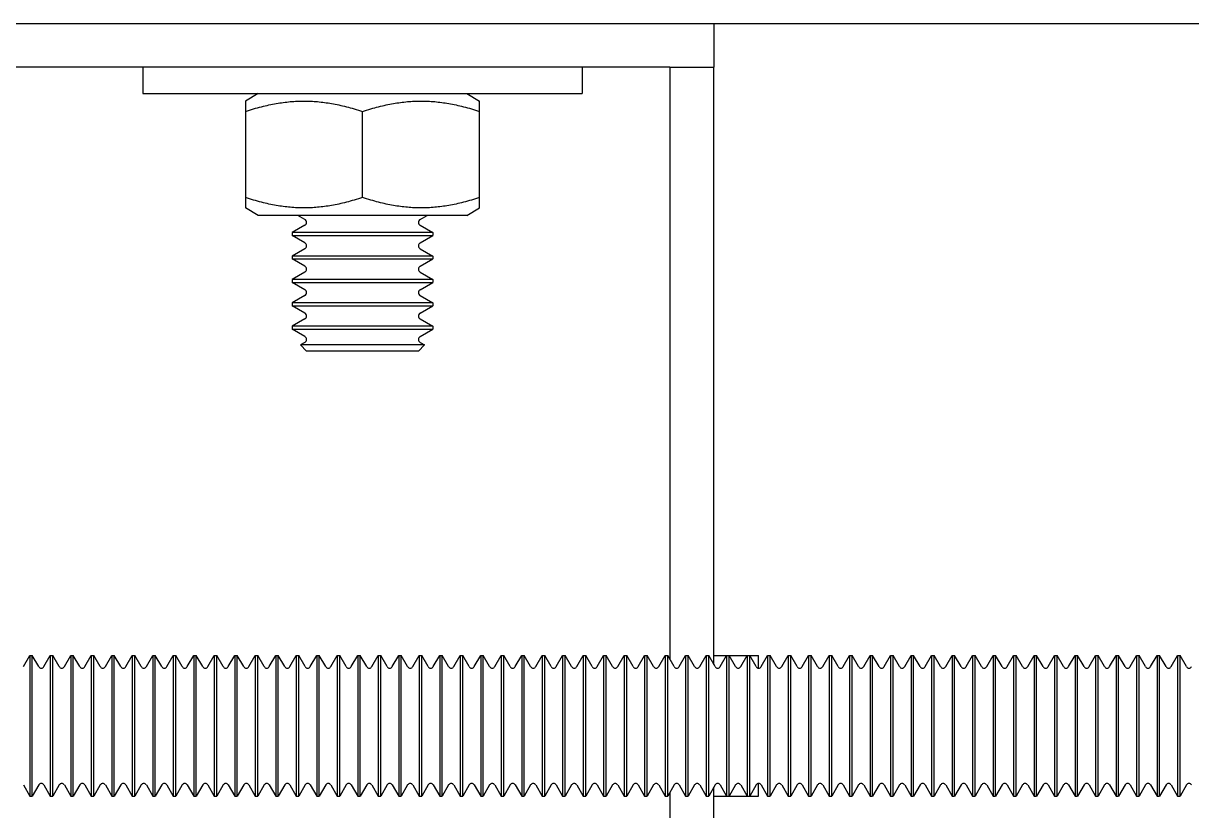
# Model space of a CAD drawing. Header units: millimetres. Extents: x -23083795 to 376618, y 113268 to 3804440.
# Drawn here: x 225227.2 to 225360.2, y 122262.6 to 122352.3 of the extents above; entities that cross this region are included whole.
import ezdxf

# ---------------------------------------------------------------- set-up
doc = ezdxf.new("R2010")
doc.units = ezdxf.units.MM
doc.header["$LTSCALE"] = 6
doc.layers.add('Duongcoban', color=4, linetype='Continuous', lineweight=30)

msp = doc.modelspace()

# ---------------------------------------------------------------- linework, layer by layer
at = {"color": 2, "lineweight": -3, "ltscale": 30, "extrusion": (0, 1, -2.22045e-16)}
for p, q in [((224825.78045, 122352.29449, -1.36858), (225625.78045, 122352.29449, -1.36858)), ((225240.78045, 122347.29449, -1.36858), (225240.78045, 122344.29449, -1.36858)), ((225290.78045, 122347.29449, -1.36858), (225290.78045, 122344.29449, -1.36858)), ((225240.78045, 122344.29449, -1.36858), (225290.78045, 122344.29449, -1.36858)), ((225253.91379, 122344.29449, -1.36858), (225252.44366, 122343.44571, -1.36858)), ((225277.64712, 122344.29449, -1.36858), (225279.11724, 122343.44571, -1.36858)), ((225252.44366, 122342.25451, -1.36858), (225252.44366, 122332.46779, -1.36858)), ((225265.78045, 122332.46779, -1.36858), (225265.78045, 122342.25451, -1.36858)), ((225279.11724, 122332.46779, -1.36858), (225279.11724, 122342.25451, -1.36858)), ((225253.91379, 122330.42782, -1.36858), (225252.44366, 122331.2766, -1.36858)), ((225277.64712, 122330.42782, -1.36858), (225279.11724, 122331.2766, -1.36858)), ((225277.64712, 122330.42782, -1.36858), (225253.91379, 122330.42782, -1.36858)), ((225259.22383, 122329.96115, -1.36858), (225258.41554, 122330.42782, -1.36858)), ((225272.33708, 122329.96115, -1.36858), (225273.14537, 122330.42782, -1.36858)), ((225259.22383, 122329.29449, -1.36858), (225257.78045, 122328.46115, -1.36858)), ((225273.78045, 122328.46115, -1.36858), (225257.78045, 122328.46115, -1.36858)), ((225257.78045, 122328.46115, -1.36858), (225257.78045, 122328.12782, -1.36858)), ((225257.78045, 122328.12782, -1.36858), (225273.78045, 122328.12782, -1.36858)), ((225259.22383, 122327.29449, -1.36858), (225257.78045, 122328.12782, -1.36858)), ((225272.33708, 122329.29449, -1.36858), (225273.78045, 122328.46115, -1.36858)), ((225272.33708, 122327.29449, -1.36858), (225273.78045, 122328.12782, -1.36858)), ((225273.78045, 122328.46115, -1.36858), (225273.78045, 122328.12782, -1.36858)), ((225259.22383, 122326.62782, -1.36858), (225257.78045, 122325.79449, -1.36858)), ((225273.78045, 122325.79449, -1.36858), (225257.78045, 122325.79449, -1.36858)), ((225257.78045, 122325.79449, -1.36858), (225257.78045, 122325.46115, -1.36858)), ((225257.78045, 122325.46115, -1.36858), (225273.78045, 122325.46115, -1.36858)), ((225259.22383, 122324.62782, -1.36858), (225257.78045, 122325.46115, -1.36858)), ((225272.33708, 122326.62782, -1.36858), (225273.78045, 122325.79449, -1.36858)), ((225272.33708, 122324.62782, -1.36858), (225273.78045, 122325.46115, -1.36858)), ((225273.78045, 122325.79449, -1.36858), (225273.78045, 122325.46115, -1.36858)), ((225259.22383, 122323.96115, -1.36858), (225257.78045, 122323.12782, -1.36858)), ((225273.78045, 122323.12782, -1.36858), (225257.78045, 122323.12782, -1.36858)), ((225257.78045, 122323.12782, -1.36858), (225257.78045, 122322.79449, -1.36858)), ((225257.78045, 122322.79449, -1.36858), (225273.78045, 122322.79449, -1.36858)), ((225259.22383, 122321.96115, -1.36858), (225257.78045, 122322.79449, -1.36858)), ((225272.33708, 122323.96115, -1.36858), (225273.78045, 122323.12782, -1.36858)), ((225272.33708, 122321.96115, -1.36858), (225273.78045, 122322.79449, -1.36858)), ((225273.78045, 122323.12782, -1.36858), (225273.78045, 122322.79449, -1.36858)), ((225259.22383, 122321.29449, -1.36858), (225257.78045, 122320.46115, -1.36858)), ((225273.78045, 122320.46115, -1.36858), (225257.78045, 122320.46115, -1.36858)), ((225257.78045, 122320.46115, -1.36858), (225257.78045, 122320.12782, -1.36858)), ((225257.78045, 122320.12782, -1.36858), (225273.78045, 122320.12782, -1.36858)), ((225259.22383, 122319.29449, -1.36858), (225257.78045, 122320.12782, -1.36858)), ((225272.33708, 122321.29449, -1.36858), (225273.78045, 122320.46115, -1.36858)), ((225272.33708, 122319.29449, -1.36858), (225273.78045, 122320.12782, -1.36858)), ((225273.78045, 122320.46115, -1.36858), (225273.78045, 122320.12782, -1.36858)), ((225259.22383, 122318.62782, -1.36858), (225257.78045, 122317.79449, -1.36858)), ((225273.78045, 122317.79449, -1.36858), (225257.78045, 122317.79449, -1.36858)), ((225257.78045, 122317.79449, -1.36858), (225257.78045, 122317.46115, -1.36858)), ((225257.78045, 122317.46115, -1.36858), (225273.78045, 122317.46115, -1.36858)), ((225259.22383, 122316.62782, -1.36858), (225257.78045, 122317.46115, -1.36858)), ((225272.33708, 122318.62782, -1.36858), (225273.78045, 122317.79449, -1.36858)), ((225272.33708, 122316.62782, -1.36858), (225273.78045, 122317.46115, -1.36858)), ((225273.78045, 122317.79449, -1.36858), (225273.78045, 122317.46115, -1.36858)), ((225259.22383, 122315.96115, -1.36858), (225258.71189, 122315.66558, -1.36858)), ((225272.84902, 122315.66558, -1.36858), (225258.71189, 122315.66558, -1.36858)), ((225259.41632, 122314.96115, -1.36858), (225258.71189, 122315.66558, -1.36858)), ((225272.14459, 122314.96115, -1.36858), (225259.41632, 122314.96115, -1.36858)), ((225272.14459, 122314.96115, -1.36858), (225272.84902, 122315.66558, -1.36858)), ((225272.33708, 122315.96115, -1.36858), (225272.84902, 122315.66558, -1.36858)), ((225227.17212, 122279.03153, -1.36858), (225227.90129, 122280.29449, -1.36858)), ((225227.90129, 122280.29449, -1.36858), (225227.90129, 122264.29449, -1.36858)), ((225227.90129, 122280.29449, -1.36858), (225228.19295, 122280.29449, -1.36858)), ((225228.19295, 122264.29449, -1.36858), (225228.19295, 122280.29449, -1.36858)), ((225228.92212, 122279.03153, -1.36858), (225228.19295, 122280.29449, -1.36858)), ((225229.50545, 122279.03153, -1.36858), (225230.23462, 122280.29449, -1.36858)), ((225230.23462, 122280.29449, -1.36858), (225230.23462, 122264.29449, -1.36858)), ((225230.23462, 122280.29449, -1.36858), (225230.52629, 122280.29449, -1.36858)), ((225230.52629, 122264.29449, -1.36858), (225230.52629, 122280.29449, -1.36858)), ((225231.25545, 122279.03153, -1.36858), (225230.52629, 122280.29449, -1.36858)), ((225231.83879, 122279.03153, -1.36858), (225232.56795, 122280.29449, -1.36858)), ((225232.56795, 122280.29449, -1.36858), (225232.56795, 122264.29449, -1.36858)), ((225232.56795, 122280.29449, -1.36858), (225232.85962, 122280.29449, -1.36858)), ((225232.85962, 122264.29449, -1.36858), (225232.85962, 122280.29449, -1.36858)), ((225233.58879, 122279.03153, -1.36858), (225232.85962, 122280.29449, -1.36858)), ((225234.17212, 122279.03153, -1.36858), (225234.90129, 122280.29449, -1.36858)), ((225234.90129, 122280.29449, -1.36858), (225234.90129, 122264.29449, -1.36858)), ((225234.90129, 122280.29449, -1.36858), (225235.19295, 122280.29449, -1.36858)), ((225235.19295, 122264.29449, -1.36858), (225235.19295, 122280.29449, -1.36858)), ((225235.92212, 122279.03153, -1.36858), (225235.19295, 122280.29449, -1.36858)), ((225236.50545, 122279.03153, -1.36858), (225237.23462, 122280.29449, -1.36858)), ((225237.23462, 122280.29449, -1.36858), (225237.23462, 122264.29449, -1.36858)), ((225237.23462, 122280.29449, -1.36858), (225237.52629, 122280.29449, -1.36858)), ((225237.52629, 122264.29449, -1.36858), (225237.52629, 122280.29449, -1.36858)), ((225238.25545, 122279.03153, -1.36858), (225237.52629, 122280.29449, -1.36858)), ((225238.83879, 122279.03153, -1.36858), (225239.56795, 122280.29449, -1.36858)), ((225239.56795, 122280.29449, -1.36858), (225239.56795, 122264.29449, -1.36858)), ((225239.56795, 122280.29449, -1.36858), (225239.85962, 122280.29449, -1.36858)), ((225239.85962, 122264.29449, -1.36858), (225239.85962, 122280.29449, -1.36858)), ((225240.58879, 122279.03153, -1.36858), (225239.85962, 122280.29449, -1.36858)), ((225241.17212, 122279.03153, -1.36858), (225241.90129, 122280.29449, -1.36858)), ((225241.90129, 122280.29449, -1.36858), (225241.90129, 122264.29449, -1.36858)), ((225241.90129, 122280.29449, -1.36858), (225242.19295, 122280.29449, -1.36858)), ((225242.19295, 122264.29449, -1.36858), (225242.19295, 122280.29449, -1.36858)), ((225242.92212, 122279.03153, -1.36858), (225242.19295, 122280.29449, -1.36858)), ((225243.50545, 122279.03153, -1.36858), (225244.23462, 122280.29449, -1.36858)), ((225244.23462, 122280.29449, -1.36858), (225244.23462, 122264.29449, -1.36858)), ((225244.23462, 122280.29449, -1.36858), (225244.52629, 122280.29449, -1.36858)), ((225244.52629, 122264.29449, -1.36858), (225244.52629, 122280.29449, -1.36858)), ((225245.25545, 122279.03153, -1.36858), (225244.52629, 122280.29449, -1.36858)), ((225245.83879, 122279.03153, -1.36858), (225246.56795, 122280.29449, -1.36858)), ((225246.56795, 122280.29449, -1.36858), (225246.56795, 122264.29449, -1.36858)), ((225246.56795, 122280.29449, -1.36858), (225246.85962, 122280.29449, -1.36858)), ((225246.85962, 122264.29449, -1.36858), (225246.85962, 122280.29449, -1.36858)), ((225247.58879, 122279.03153, -1.36858), (225246.85962, 122280.29449, -1.36858)), ((225248.17212, 122279.03153, -1.36858), (225248.90129, 122280.29449, -1.36858)), ((225248.90129, 122280.29449, -1.36858), (225248.90129, 122264.29449, -1.36858)), ((225248.90129, 122280.29449, -1.36858), (225249.19295, 122280.29449, -1.36858)), ((225249.19295, 122264.29449, -1.36858), (225249.19295, 122280.29449, -1.36858)), ((225249.92212, 122279.03153, -1.36858), (225249.19295, 122280.29449, -1.36858)), ((225250.50545, 122279.03153, -1.36858), (225251.23462, 122280.29449, -1.36858)), ((225251.23462, 122280.29449, -1.36858), (225251.23462, 122264.29449, -1.36858)), ((225251.23462, 122280.29449, -1.36858), (225251.52629, 122280.29449, -1.36858)), ((225251.52629, 122264.29449, -1.36858), (225251.52629, 122280.29449, -1.36858)), ((225252.25545, 122279.03153, -1.36858), (225251.52629, 122280.29449, -1.36858)), ((225252.83879, 122279.03153, -1.36858), (225253.56795, 122280.29449, -1.36858)), ((225253.56795, 122280.29449, -1.36858), (225253.56795, 122264.29449, -1.36858)), ((225253.56795, 122280.29449, -1.36858), (225253.85962, 122280.29449, -1.36858)), ((225253.85962, 122264.29449, -1.36858), (225253.85962, 122280.29449, -1.36858)), ((225254.58879, 122279.03153, -1.36858), (225253.85962, 122280.29449, -1.36858)), ((225255.17212, 122279.03153, -1.36858), (225255.90129, 122280.29449, -1.36858)), ((225255.90129, 122280.29449, -1.36858), (225255.90129, 122264.29449, -1.36858)), ((225255.90129, 122280.29449, -1.36858), (225256.19295, 122280.29449, -1.36858)), ((225256.19295, 122264.29449, -1.36858), (225256.19295, 122280.29449, -1.36858)), ((225256.92212, 122279.03153, -1.36858), (225256.19295, 122280.29449, -1.36858)), ((225257.50545, 122279.03153, -1.36858), (225258.23462, 122280.29449, -1.36858)), ((225258.23462, 122280.29449, -1.36858), (225258.23462, 122264.29449, -1.36858)), ((225258.23462, 122280.29449, -1.36858), (225258.52629, 122280.29449, -1.36858)), ((225258.52629, 122264.29449, -1.36858), (225258.52629, 122280.29449, -1.36858)), ((225259.25545, 122279.03153, -1.36858), (225258.52629, 122280.29449, -1.36858)), ((225259.83879, 122279.03153, -1.36858), (225260.56795, 122280.29449, -1.36858)), ((225260.56795, 122280.29449, -1.36858), (225260.56795, 122264.29449, -1.36858)), ((225260.56795, 122280.29449, -1.36858), (225260.85962, 122280.29449, -1.36858)), ((225260.85962, 122264.29449, -1.36858), (225260.85962, 122280.29449, -1.36858)), ((225261.58879, 122279.03153, -1.36858), (225260.85962, 122280.29449, -1.36858)), ((225262.17212, 122279.03153, -1.36858), (225262.90129, 122280.29449, -1.36858)), ((225262.90129, 122280.29449, -1.36858), (225262.90129, 122264.29449, -1.36858)), ((225262.90129, 122280.29449, -1.36858), (225263.19295, 122280.29449, -1.36858)), ((225263.19295, 122264.29449, -1.36858), (225263.19295, 122280.29449, -1.36858)), ((225263.92212, 122279.03153, -1.36858), (225263.19295, 122280.29449, -1.36858)), ((225264.50545, 122279.03153, -1.36858), (225265.23462, 122280.29449, -1.36858)), ((225265.23462, 122280.29449, -1.36858), (225265.23462, 122264.29449, -1.36858)), ((225265.23462, 122280.29449, -1.36858), (225265.52629, 122280.29449, -1.36858)), ((225265.52629, 122264.29449, -1.36858), (225265.52629, 122280.29449, -1.36858)), ((225266.25545, 122279.03153, -1.36858), (225265.52629, 122280.29449, -1.36858)), ((225266.83879, 122279.03153, -1.36858), (225267.56795, 122280.29449, -1.36858)), ((225267.56795, 122280.29449, -1.36858), (225267.56795, 122264.29449, -1.36858)), ((225267.56795, 122280.29449, -1.36858), (225267.85962, 122280.29449, -1.36858)), ((225267.85962, 122264.29449, -1.36858), (225267.85962, 122280.29449, -1.36858)), ((225268.58879, 122279.03153, -1.36858), (225267.85962, 122280.29449, -1.36858)), ((225269.17212, 122279.03153, -1.36858), (225269.90129, 122280.29449, -1.36858)), ((225269.90129, 122280.29449, -1.36858), (225269.90129, 122264.29449, -1.36858)), ((225269.90129, 122280.29449, -1.36858), (225270.19295, 122280.29449, -1.36858)), ((225270.19295, 122264.29449, -1.36858), (225270.19295, 122280.29449, -1.36858)), ((225270.92212, 122279.03153, -1.36858), (225270.19295, 122280.29449, -1.36858)), ((225271.50545, 122279.03153, -1.36858), (225272.23462, 122280.29449, -1.36858)), ((225272.23462, 122280.29449, -1.36858), (225272.23462, 122264.29449, -1.36858)), ((225272.23462, 122280.29449, -1.36858), (225272.52629, 122280.29449, -1.36858)), ((225272.52629, 122264.29449, -1.36858), (225272.52629, 122280.29449, -1.36858)), ((225273.25545, 122279.03153, -1.36858), (225272.52629, 122280.29449, -1.36858)), ((225273.83879, 122279.03153, -1.36858), (225274.56795, 122280.29449, -1.36858)), ((225274.56795, 122280.29449, -1.36858), (225274.56795, 122264.29449, -1.36858)), ((225274.56795, 122280.29449, -1.36858), (225274.85962, 122280.29449, -1.36858)), ((225274.85962, 122264.29449, -1.36858), (225274.85962, 122280.29449, -1.36858)), ((225275.58879, 122279.03153, -1.36858), (225274.85962, 122280.29449, -1.36858)), ((225276.17212, 122279.03153, -1.36858), (225276.90129, 122280.29449, -1.36858)), ((225276.90129, 122280.29449, -1.36858), (225276.90129, 122264.29449, -1.36858)), ((225276.90129, 122280.29449, -1.36858), (225277.19295, 122280.29449, -1.36858)), ((225277.19295, 122264.29449, -1.36858), (225277.19295, 122280.29449, -1.36858)), ((225277.92212, 122279.03153, -1.36858), (225277.19295, 122280.29449, -1.36858)), ((225278.50545, 122279.03153, -1.36858), (225279.23462, 122280.29449, -1.36858)), ((225279.23462, 122280.29449, -1.36858), (225279.23462, 122264.29449, -1.36858)), ((225279.23462, 122280.29449, -1.36858), (225279.52629, 122280.29449, -1.36858)), ((225279.52629, 122264.29449, -1.36858), (225279.52629, 122280.29449, -1.36858)), ((225280.25545, 122279.03153, -1.36858), (225279.52629, 122280.29449, -1.36858)), ((225280.83879, 122279.03153, -1.36858), (225281.56795, 122280.29449, -1.36858)), ((225281.56795, 122280.29449, -1.36858), (225281.56795, 122264.29449, -1.36858)), ((225281.56795, 122280.29449, -1.36858), (225281.85962, 122280.29449, -1.36858)), ((225281.85962, 122264.29449, -1.36858), (225281.85962, 122280.29449, -1.36858)), ((225282.58879, 122279.03153, -1.36858), (225281.85962, 122280.29449, -1.36858)), ((225283.17212, 122279.03153, -1.36858), (225283.90129, 122280.29449, -1.36858)), ((225283.90129, 122280.29449, -1.36858), (225283.90129, 122264.29449, -1.36858)), ((225283.90129, 122280.29449, -1.36858), (225284.19295, 122280.29449, -1.36858)), ((225284.19295, 122264.29449, -1.36858), (225284.19295, 122280.29449, -1.36858)), ((225284.92212, 122279.03153, -1.36858), (225284.19295, 122280.29449, -1.36858)), ((225285.50545, 122279.03153, -1.36858), (225286.23462, 122280.29449, -1.36858)), ((225286.23462, 122280.29449, -1.36858), (225286.23462, 122264.29449, -1.36858)), ((225286.23462, 122280.29449, -1.36858), (225286.52629, 122280.29449, -1.36858)), ((225286.52629, 122264.29449, -1.36858), (225286.52629, 122280.29449, -1.36858)), ((225287.25545, 122279.03153, -1.36858), (225286.52629, 122280.29449, -1.36858)), ((225287.83879, 122279.03153, -1.36858), (225288.56795, 122280.29449, -1.36858)), ((225288.56795, 122280.29449, -1.36858), (225288.56795, 122264.29449, -1.36858)), ((225288.56795, 122280.29449, -1.36858), (225288.85962, 122280.29449, -1.36858)), ((225288.85962, 122264.29449, -1.36858), (225288.85962, 122280.29449, -1.36858)), ((225289.58879, 122279.03153, -1.36858), (225288.85962, 122280.29449, -1.36858)), ((225290.17212, 122279.03153, -1.36858), (225290.90129, 122280.29449, -1.36858)), ((225290.90129, 122280.29449, -1.36858), (225290.90129, 122264.29449, -1.36858)), ((225290.90129, 122280.29449, -1.36858), (225291.19295, 122280.29449, -1.36858)), ((225291.19295, 122264.29449, -1.36858), (225291.19295, 122280.29449, -1.36858)), ((225291.92212, 122279.03153, -1.36858), (225291.19295, 122280.29449, -1.36858)), ((225292.50545, 122279.03153, -1.36858), (225293.23462, 122280.29449, -1.36858)), ((225293.23462, 122280.29449, -1.36858), (225293.23462, 122264.29449, -1.36858)), ((225293.23462, 122280.29449, -1.36858), (225293.52629, 122280.29449, -1.36858)), ((225293.52629, 122264.29449, -1.36858), (225293.52629, 122280.29449, -1.36858)), ((225294.25545, 122279.03153, -1.36858), (225293.52629, 122280.29449, -1.36858)), ((225294.83879, 122279.03153, -1.36858), (225295.56795, 122280.29449, -1.36858)), ((225295.56795, 122280.29449, -1.36858), (225295.56795, 122264.29449, -1.36858)), ((225295.56795, 122280.29449, -1.36858), (225295.85962, 122280.29449, -1.36858)), ((225295.85962, 122264.29449, -1.36858), (225295.85962, 122280.29449, -1.36858)), ((225296.58879, 122279.03153, -1.36858), (225295.85962, 122280.29449, -1.36858)), ((225297.17212, 122279.03153, -1.36858), (225297.90129, 122280.29449, -1.36858)), ((225297.90129, 122280.29449, -1.36858), (225297.90129, 122264.29449, -1.36858)), ((225297.90129, 122280.29449, -1.36858), (225298.19295, 122280.29449, -1.36858)), ((225298.19295, 122264.29449, -1.36858), (225298.19295, 122280.29449, -1.36858)), ((225298.92212, 122279.03153, -1.36858), (225298.19295, 122280.29449, -1.36858)), ((225299.50545, 122279.03153, -1.36858), (225300.23462, 122280.29449, -1.36858)), ((225300.23462, 122280.29449, -1.36858), (225300.23462, 122264.29449, -1.36858)), ((225300.23462, 122280.29449, -1.36858), (225300.52629, 122280.29449, -1.36858)), ((225300.52629, 122264.29449, -1.36858), (225300.52629, 122280.29449, -1.36858)), ((225301.25545, 122279.03153, -1.36858), (225300.52629, 122280.29449, -1.36858)), ((225301.83879, 122279.03153, -1.36858), (225302.56795, 122280.29449, -1.36858)), ((225302.56795, 122280.29449, -1.36858), (225302.56795, 122264.29449, -1.36858)), ((225302.56795, 122280.29449, -1.36858), (225302.85962, 122280.29449, -1.36858)), ((225302.85962, 122264.29449, -1.36858), (225302.85962, 122280.29449, -1.36858)), ((225303.58879, 122279.03153, -1.36858), (225302.85962, 122280.29449, -1.36858)), ((225304.17212, 122279.03153, -1.36858), (225304.90129, 122280.29449, -1.36858)), ((225304.90129, 122280.29449, -1.36858), (225304.90129, 122264.29449, -1.36858)), ((225304.90129, 122280.29449, -1.36858), (225305.19295, 122280.29449, -1.36858)), ((225305.19295, 122264.29449, -1.36858), (225305.19295, 122280.29449, -1.36858)), ((225305.92212, 122279.03153, -1.36858), (225305.19295, 122280.29449, -1.36858)), ((225305.78045, 122280.29449, -1.36858), (225307.23462, 122280.29449, -1.36858)), ((225306.50545, 122279.03153, -1.36858), (225307.23462, 122280.29449, -1.36858)), ((225307.23462, 122280.29449, -1.36858), (225307.23462, 122264.29449, -1.36858)), ((225307.23462, 122280.29449, -1.36858), (225307.52629, 122280.29449, -1.36858)), ((225307.52629, 122264.29449, -1.36858), (225307.52629, 122280.29449, -1.36858)), ((225308.25545, 122279.03153, -1.36858), (225307.52629, 122280.29449, -1.36858)), ((225307.52629, 122280.29449, -1.36858), (225309.56795, 122280.29449, -1.36858)), ((225308.83879, 122279.03153, -1.36858), (225309.56795, 122280.29449, -1.36858)), ((225309.56795, 122280.29449, -1.36858), (225309.56795, 122264.29449, -1.36858)), ((225309.56795, 122280.29449, -1.36858), (225309.85962, 122280.29449, -1.36858)), ((225309.85962, 122264.29449, -1.36858), (225309.85962, 122280.29449, -1.36858)), ((225310.58879, 122279.03153, -1.36858), (225309.85962, 122280.29449, -1.36858)), ((225309.85962, 122280.29449, -1.36858), (225310.85962, 122280.29449, -1.36858)), ((225310.85962, 122278.86378, -1.36858), (225310.85962, 122280.29449, -1.36858)), ((225311.17212, 122279.03153, -1.36858), (225311.90129, 122280.29449, -1.36858)), ((225311.90129, 122280.29449, -1.36858), (225311.90129, 122264.29449, -1.36858)), ((225311.90129, 122280.29449, -1.36858), (225312.19295, 122280.29449, -1.36858)), ((225312.19295, 122264.29449, -1.36858), (225312.19295, 122280.29449, -1.36858)), ((225312.92212, 122279.03153, -1.36858), (225312.19295, 122280.29449, -1.36858)), ((225313.50545, 122279.03153, -1.36858), (225314.23462, 122280.29449, -1.36858)), ((225314.23462, 122280.29449, -1.36858), (225314.23462, 122264.29449, -1.36858)), ((225314.23462, 122280.29449, -1.36858), (225314.52629, 122280.29449, -1.36858)), ((225314.52629, 122264.29449, -1.36858), (225314.52629, 122280.29449, -1.36858)), ((225315.25545, 122279.03153, -1.36858), (225314.52629, 122280.29449, -1.36858)), ((225315.83879, 122279.03153, -1.36858), (225316.56795, 122280.29449, -1.36858)), ((225316.56795, 122280.29449, -1.36858), (225316.56795, 122264.29449, -1.36858)), ((225316.56795, 122280.29449, -1.36858), (225316.85962, 122280.29449, -1.36858)), ((225316.85962, 122264.29449, -1.36858), (225316.85962, 122280.29449, -1.36858)), ((225317.58879, 122279.03153, -1.36858), (225316.85962, 122280.29449, -1.36858)), ((225318.17212, 122279.03153, -1.36858), (225318.90129, 122280.29449, -1.36858)), ((225318.90129, 122280.29449, -1.36858), (225318.90129, 122264.29449, -1.36858)), ((225318.90129, 122280.29449, -1.36858), (225319.19295, 122280.29449, -1.36858)), ((225319.19295, 122264.29449, -1.36858), (225319.19295, 122280.29449, -1.36858)), ((225319.92212, 122279.03153, -1.36858), (225319.19295, 122280.29449, -1.36858)), ((225320.50545, 122279.03153, -1.36858), (225321.23462, 122280.29449, -1.36858)), ((225321.23462, 122280.29449, -1.36858), (225321.23462, 122264.29449, -1.36858)), ((225321.23462, 122280.29449, -1.36858), (225321.52629, 122280.29449, -1.36858)), ((225321.52629, 122264.29449, -1.36858), (225321.52629, 122280.29449, -1.36858)), ((225322.25545, 122279.03153, -1.36858), (225321.52629, 122280.29449, -1.36858)), ((225322.83879, 122279.03153, -1.36858), (225323.56795, 122280.29449, -1.36858)), ((225323.56795, 122280.29449, -1.36858), (225323.56795, 122264.29449, -1.36858)), ((225323.56795, 122280.29449, -1.36858), (225323.85962, 122280.29449, -1.36858)), ((225323.85962, 122264.29449, -1.36858), (225323.85962, 122280.29449, -1.36858)), ((225324.58879, 122279.03153, -1.36858), (225323.85962, 122280.29449, -1.36858)), ((225325.17212, 122279.03153, -1.36858), (225325.90129, 122280.29449, -1.36858)), ((225325.90129, 122280.29449, -1.36858), (225325.90129, 122264.29449, -1.36858)), ((225325.90129, 122280.29449, -1.36858), (225326.19295, 122280.29449, -1.36858)), ((225326.19295, 122264.29449, -1.36858), (225326.19295, 122280.29449, -1.36858)), ((225326.92212, 122279.03153, -1.36858), (225326.19295, 122280.29449, -1.36858)), ((225327.50545, 122279.03153, -1.36858), (225328.23462, 122280.29449, -1.36858)), ((225328.23462, 122280.29449, -1.36858), (225328.23462, 122264.29449, -1.36858)), ((225328.23462, 122280.29449, -1.36858), (225328.52629, 122280.29449, -1.36858)), ((225328.52629, 122264.29449, -1.36858), (225328.52629, 122280.29449, -1.36858)), ((225329.25545, 122279.03153, -1.36858), (225328.52629, 122280.29449, -1.36858)), ((225329.83879, 122279.03153, -1.36858), (225330.56795, 122280.29449, -1.36858)), ((225330.56795, 122280.29449, -1.36858), (225330.56795, 122264.29449, -1.36858)), ((225330.56795, 122280.29449, -1.36858), (225330.85962, 122280.29449, -1.36858)), ((225330.85962, 122264.29449, -1.36858), (225330.85962, 122280.29449, -1.36858)), ((225331.58879, 122279.03153, -1.36858), (225330.85962, 122280.29449, -1.36858)), ((225332.17212, 122279.03153, -1.36858), (225332.90129, 122280.29449, -1.36858)), ((225332.90129, 122280.29449, -1.36858), (225332.90129, 122264.29449, -1.36858)), ((225332.90129, 122280.29449, -1.36858), (225333.19295, 122280.29449, -1.36858)), ((225333.19295, 122264.29449, -1.36858), (225333.19295, 122280.29449, -1.36858)), ((225333.92212, 122279.03153, -1.36858), (225333.19295, 122280.29449, -1.36858)), ((225334.50545, 122279.03153, -1.36858), (225335.23462, 122280.29449, -1.36858)), ((225335.23462, 122280.29449, -1.36858), (225335.23462, 122264.29449, -1.36858)), ((225335.23462, 122280.29449, -1.36858), (225335.52629, 122280.29449, -1.36858)), ((225335.52629, 122264.29449, -1.36858), (225335.52629, 122280.29449, -1.36858)), ((225336.25545, 122279.03153, -1.36858), (225335.52629, 122280.29449, -1.36858)), ((225336.83879, 122279.03153, -1.36858), (225337.56795, 122280.29449, -1.36858)), ((225337.56795, 122280.29449, -1.36858), (225337.56795, 122264.29449, -1.36858)), ((225337.56795, 122280.29449, -1.36858), (225337.85962, 122280.29449, -1.36858)), ((225337.85962, 122264.29449, -1.36858), (225337.85962, 122280.29449, -1.36858)), ((225338.58879, 122279.03153, -1.36858), (225337.85962, 122280.29449, -1.36858)), ((225339.17212, 122279.03153, -1.36858), (225339.90129, 122280.29449, -1.36858)), ((225339.90129, 122280.29449, -1.36858), (225339.90129, 122264.29449, -1.36858)), ((225339.90129, 122280.29449, -1.36858), (225340.19295, 122280.29449, -1.36858)), ((225340.19295, 122264.29449, -1.36858), (225340.19295, 122280.29449, -1.36858)), ((225340.92212, 122279.03153, -1.36858), (225340.19295, 122280.29449, -1.36858)), ((225341.50545, 122279.03153, -1.36858), (225342.23462, 122280.29449, -1.36858)), ((225342.23462, 122280.29449, -1.36858), (225342.23462, 122264.29449, -1.36858)), ((225342.23462, 122280.29449, -1.36858), (225342.52629, 122280.29449, -1.36858)), ((225342.52629, 122264.29449, -1.36858), (225342.52629, 122280.29449, -1.36858)), ((225343.25545, 122279.03153, -1.36858), (225342.52629, 122280.29449, -1.36858)), ((225343.83879, 122279.03153, -1.36858), (225344.56795, 122280.29449, -1.36858)), ((225344.56795, 122280.29449, -1.36858), (225344.56795, 122264.29449, -1.36858)), ((225344.56795, 122280.29449, -1.36858), (225344.85962, 122280.29449, -1.36858)), ((225344.85962, 122264.29449, -1.36858), (225344.85962, 122280.29449, -1.36858)), ((225345.58879, 122279.03153, -1.36858), (225344.85962, 122280.29449, -1.36858)), ((225346.17212, 122279.03153, -1.36858), (225346.90129, 122280.29449, -1.36858)), ((225346.90129, 122280.29449, -1.36858), (225346.90129, 122264.29449, -1.36858)), ((225346.90129, 122280.29449, -1.36858), (225347.19295, 122280.29449, -1.36858)), ((225347.19295, 122264.29449, -1.36858), (225347.19295, 122280.29449, -1.36858)), ((225347.92212, 122279.03153, -1.36858), (225347.19295, 122280.29449, -1.36858)), ((225348.50545, 122279.03153, -1.36858), (225349.23462, 122280.29449, -1.36858)), ((225349.23462, 122280.29449, -1.36858), (225349.23462, 122264.29449, -1.36858)), ((225349.23462, 122280.29449, -1.36858), (225349.52629, 122280.29449, -1.36858)), ((225349.52629, 122264.29449, -1.36858), (225349.52629, 122280.29449, -1.36858)), ((225350.25545, 122279.03153, -1.36858), (225349.52629, 122280.29449, -1.36858)), ((225350.83879, 122279.03153, -1.36858), (225351.56795, 122280.29449, -1.36858)), ((225351.56795, 122280.29449, -1.36858), (225351.56795, 122264.29449, -1.36858)), ((225351.56795, 122280.29449, -1.36858), (225351.85962, 122280.29449, -1.36858)), ((225351.85962, 122264.29449, -1.36858), (225351.85962, 122280.29449, -1.36858)), ((225352.58879, 122279.03153, -1.36858), (225351.85962, 122280.29449, -1.36858)), ((225353.17212, 122279.03153, -1.36858), (225353.90129, 122280.29449, -1.36858)), ((225353.90129, 122280.29449, -1.36858), (225353.90129, 122264.29449, -1.36858)), ((225353.90129, 122280.29449, -1.36858), (225354.19295, 122280.29449, -1.36858)), ((225354.19295, 122264.29449, -1.36858), (225354.19295, 122280.29449, -1.36858)), ((225354.92212, 122279.03153, -1.36858), (225354.19295, 122280.29449, -1.36858)), ((225355.50545, 122279.03153, -1.36858), (225356.23462, 122280.29449, -1.36858)), ((225356.23462, 122280.29449, -1.36858), (225356.23462, 122264.29449, -1.36858)), ((225356.23462, 122280.29449, -1.36858), (225356.52629, 122280.29449, -1.36858)), ((225356.52629, 122264.29449, -1.36858), (225356.52629, 122280.29449, -1.36858)), ((225357.25545, 122279.03153, -1.36858), (225356.52629, 122280.29449, -1.36858)), ((225357.83879, 122279.03153, -1.36858), (225358.56795, 122280.29449, -1.36858)), ((225358.56795, 122280.29449, -1.36858), (225358.56795, 122264.29449, -1.36858)), ((225358.56795, 122280.29449, -1.36858), (225358.85962, 122280.29449, -1.36858)), ((225358.85962, 122264.29449, -1.36858), (225358.85962, 122280.29449, -1.36858)), ((225359.58879, 122279.03153, -1.36858), (225358.85962, 122280.29449, -1.36858)), ((225310.85962, 122264.29449, -1.36858), (225310.85962, 122265.72519, -1.36858)), ((225227.17212, 122265.55744, -1.36858), (225227.90129, 122264.29449, -1.36858)), ((225227.90129, 122264.29449, -1.36858), (225228.19295, 122264.29449, -1.36858)), ((225228.92212, 122265.55744, -1.36858), (225228.19295, 122264.29449, -1.36858)), ((225229.50545, 122265.55744, -1.36858), (225230.23462, 122264.29449, -1.36858)), ((225230.23462, 122264.29449, -1.36858), (225230.52629, 122264.29449, -1.36858)), ((225231.25545, 122265.55744, -1.36858), (225230.52629, 122264.29449, -1.36858)), ((225231.83879, 122265.55744, -1.36858), (225232.56795, 122264.29449, -1.36858)), ((225232.56795, 122264.29449, -1.36858), (225232.85962, 122264.29449, -1.36858)), ((225233.58879, 122265.55744, -1.36858), (225232.85962, 122264.29449, -1.36858)), ((225234.17212, 122265.55744, -1.36858), (225234.90129, 122264.29449, -1.36858)), ((225234.90129, 122264.29449, -1.36858), (225235.19295, 122264.29449, -1.36858)), ((225235.92212, 122265.55744, -1.36858), (225235.19295, 122264.29449, -1.36858)), ((225236.50545, 122265.55744, -1.36858), (225237.23462, 122264.29449, -1.36858)), ((225237.23462, 122264.29449, -1.36858), (225237.52629, 122264.29449, -1.36858)), ((225238.25545, 122265.55744, -1.36858), (225237.52629, 122264.29449, -1.36858)), ((225238.83879, 122265.55744, -1.36858), (225239.56795, 122264.29449, -1.36858)), ((225239.56795, 122264.29449, -1.36858), (225239.85962, 122264.29449, -1.36858)), ((225240.58879, 122265.55744, -1.36858), (225239.85962, 122264.29449, -1.36858)), ((225241.17212, 122265.55744, -1.36858), (225241.90129, 122264.29449, -1.36858)), ((225241.90129, 122264.29449, -1.36858), (225242.19295, 122264.29449, -1.36858)), ((225242.92212, 122265.55744, -1.36858), (225242.19295, 122264.29449, -1.36858)), ((225243.50545, 122265.55744, -1.36858), (225244.23462, 122264.29449, -1.36858)), ((225244.23462, 122264.29449, -1.36858), (225244.52629, 122264.29449, -1.36858)), ((225245.25545, 122265.55744, -1.36858), (225244.52629, 122264.29449, -1.36858)), ((225245.83879, 122265.55744, -1.36858), (225246.56795, 122264.29449, -1.36858)), ((225246.56795, 122264.29449, -1.36858), (225246.85962, 122264.29449, -1.36858)), ((225247.58879, 122265.55744, -1.36858), (225246.85962, 122264.29449, -1.36858)), ((225248.17212, 122265.55744, -1.36858), (225248.90129, 122264.29449, -1.36858)), ((225248.90129, 122264.29449, -1.36858), (225249.19295, 122264.29449, -1.36858)), ((225249.92212, 122265.55744, -1.36858), (225249.19295, 122264.29449, -1.36858)), ((225250.50545, 122265.55744, -1.36858), (225251.23462, 122264.29449, -1.36858)), ((225251.23462, 122264.29449, -1.36858), (225251.52629, 122264.29449, -1.36858)), ((225252.25545, 122265.55744, -1.36858), (225251.52629, 122264.29449, -1.36858)), ((225252.83879, 122265.55744, -1.36858), (225253.56795, 122264.29449, -1.36858)), ((225253.56795, 122264.29449, -1.36858), (225253.85962, 122264.29449, -1.36858)), ((225254.58879, 122265.55744, -1.36858), (225253.85962, 122264.29449, -1.36858)), ((225255.17212, 122265.55744, -1.36858), (225255.90129, 122264.29449, -1.36858)), ((225255.90129, 122264.29449, -1.36858), (225256.19295, 122264.29449, -1.36858)), ((225256.92212, 122265.55744, -1.36858), (225256.19295, 122264.29449, -1.36858)), ((225257.50545, 122265.55744, -1.36858), (225258.23462, 122264.29449, -1.36858)), ((225258.23462, 122264.29449, -1.36858), (225258.52629, 122264.29449, -1.36858)), ((225259.25545, 122265.55744, -1.36858), (225258.52629, 122264.29449, -1.36858)), ((225259.83879, 122265.55744, -1.36858), (225260.56795, 122264.29449, -1.36858)), ((225260.56795, 122264.29449, -1.36858), (225260.85962, 122264.29449, -1.36858)), ((225261.58879, 122265.55744, -1.36858), (225260.85962, 122264.29449, -1.36858)), ((225262.17212, 122265.55744, -1.36858), (225262.90129, 122264.29449, -1.36858)), ((225262.90129, 122264.29449, -1.36858), (225263.19295, 122264.29449, -1.36858)), ((225263.92212, 122265.55744, -1.36858), (225263.19295, 122264.29449, -1.36858)), ((225264.50545, 122265.55744, -1.36858), (225265.23462, 122264.29449, -1.36858)), ((225265.23462, 122264.29449, -1.36858), (225265.52629, 122264.29449, -1.36858)), ((225266.25545, 122265.55744, -1.36858), (225265.52629, 122264.29449, -1.36858)), ((225266.83879, 122265.55744, -1.36858), (225267.56795, 122264.29449, -1.36858)), ((225267.56795, 122264.29449, -1.36858), (225267.85962, 122264.29449, -1.36858)), ((225268.58879, 122265.55744, -1.36858), (225267.85962, 122264.29449, -1.36858)), ((225269.17212, 122265.55744, -1.36858), (225269.90129, 122264.29449, -1.36858)), ((225269.90129, 122264.29449, -1.36858), (225270.19295, 122264.29449, -1.36858)), ((225270.92212, 122265.55744, -1.36858), (225270.19295, 122264.29449, -1.36858)), ((225271.50545, 122265.55744, -1.36858), (225272.23462, 122264.29449, -1.36858)), ((225272.23462, 122264.29449, -1.36858), (225272.52629, 122264.29449, -1.36858)), ((225273.25545, 122265.55744, -1.36858), (225272.52629, 122264.29449, -1.36858)), ((225273.83879, 122265.55744, -1.36858), (225274.56795, 122264.29449, -1.36858)), ((225274.56795, 122264.29449, -1.36858), (225274.85962, 122264.29449, -1.36858)), ((225275.58879, 122265.55744, -1.36858), (225274.85962, 122264.29449, -1.36858)), ((225276.17212, 122265.55744, -1.36858), (225276.90129, 122264.29449, -1.36858)), ((225276.90129, 122264.29449, -1.36858), (225277.19295, 122264.29449, -1.36858)), ((225277.92212, 122265.55744, -1.36858), (225277.19295, 122264.29449, -1.36858)), ((225278.50545, 122265.55744, -1.36858), (225279.23462, 122264.29449, -1.36858)), ((225279.23462, 122264.29449, -1.36858), (225279.52629, 122264.29449, -1.36858)), ((225280.25545, 122265.55744, -1.36858), (225279.52629, 122264.29449, -1.36858)), ((225280.83879, 122265.55744, -1.36858), (225281.56795, 122264.29449, -1.36858)), ((225281.56795, 122264.29449, -1.36858), (225281.85962, 122264.29449, -1.36858)), ((225282.58879, 122265.55744, -1.36858), (225281.85962, 122264.29449, -1.36858)), ((225283.17212, 122265.55744, -1.36858), (225283.90129, 122264.29449, -1.36858)), ((225283.90129, 122264.29449, -1.36858), (225284.19295, 122264.29449, -1.36858)), ((225284.92212, 122265.55744, -1.36858), (225284.19295, 122264.29449, -1.36858)), ((225285.50545, 122265.55744, -1.36858), (225286.23462, 122264.29449, -1.36858)), ((225286.23462, 122264.29449, -1.36858), (225286.52629, 122264.29449, -1.36858)), ((225287.25545, 122265.55744, -1.36858), (225286.52629, 122264.29449, -1.36858)), ((225287.83879, 122265.55744, -1.36858), (225288.56795, 122264.29449, -1.36858)), ((225288.56795, 122264.29449, -1.36858), (225288.85962, 122264.29449, -1.36858)), ((225289.58879, 122265.55744, -1.36858), (225288.85962, 122264.29449, -1.36858)), ((225290.17212, 122265.55744, -1.36858), (225290.90129, 122264.29449, -1.36858)), ((225290.90129, 122264.29449, -1.36858), (225291.19295, 122264.29449, -1.36858)), ((225291.92212, 122265.55744, -1.36858), (225291.19295, 122264.29449, -1.36858)), ((225292.50545, 122265.55744, -1.36858), (225293.23462, 122264.29449, -1.36858)), ((225293.23462, 122264.29449, -1.36858), (225293.52629, 122264.29449, -1.36858)), ((225294.25545, 122265.55744, -1.36858), (225293.52629, 122264.29449, -1.36858)), ((225294.83879, 122265.55744, -1.36858), (225295.56795, 122264.29449, -1.36858)), ((225295.56795, 122264.29449, -1.36858), (225295.85962, 122264.29449, -1.36858)), ((225296.58879, 122265.55744, -1.36858), (225295.85962, 122264.29449, -1.36858)), ((225297.17212, 122265.55744, -1.36858), (225297.90129, 122264.29449, -1.36858)), ((225297.90129, 122264.29449, -1.36858), (225298.19295, 122264.29449, -1.36858)), ((225298.92212, 122265.55744, -1.36858), (225298.19295, 122264.29449, -1.36858)), ((225299.50545, 122265.55744, -1.36858), (225300.23462, 122264.29449, -1.36858)), ((225300.23462, 122264.29449, -1.36858), (225300.52629, 122264.29449, -1.36858)), ((225301.25545, 122265.55744, -1.36858), (225300.52629, 122264.29449, -1.36858)), ((225301.83879, 122265.55744, -1.36858), (225302.56795, 122264.29449, -1.36858)), ((225302.56795, 122264.29449, -1.36858), (225302.85962, 122264.29449, -1.36858)), ((225303.58879, 122265.55744, -1.36858), (225302.85962, 122264.29449, -1.36858)), ((225304.17212, 122265.55744, -1.36858), (225304.90129, 122264.29449, -1.36858)), ((225304.90129, 122264.29449, -1.36858), (225305.19295, 122264.29449, -1.36858)), ((225305.92212, 122265.55744, -1.36858), (225305.19295, 122264.29449, -1.36858)), ((225305.78045, 122264.29449, -1.36858), (225307.23462, 122264.29449, -1.36858)), ((225306.50545, 122265.55744, -1.36858), (225307.23462, 122264.29449, -1.36858)), ((225307.23462, 122264.29449, -1.36858), (225307.52629, 122264.29449, -1.36858)), ((225308.25545, 122265.55744, -1.36858), (225307.52629, 122264.29449, -1.36858)), ((225307.52629, 122264.29449, -1.36858), (225309.56795, 122264.29449, -1.36858)), ((225308.83879, 122265.55744, -1.36858), (225309.56795, 122264.29449, -1.36858)), ((225309.56795, 122264.29449, -1.36858), (225309.85962, 122264.29449, -1.36858)), ((225310.58879, 122265.55744, -1.36858), (225309.85962, 122264.29449, -1.36858)), ((225309.85962, 122264.29449, -1.36858), (225310.85962, 122264.29449, -1.36858)), ((225311.17212, 122265.55744, -1.36858), (225311.90129, 122264.29449, -1.36858)), ((225311.90129, 122264.29449, -1.36858), (225312.19295, 122264.29449, -1.36858)), ((225312.92212, 122265.55744, -1.36858), (225312.19295, 122264.29449, -1.36858)), ((225313.50545, 122265.55744, -1.36858), (225314.23462, 122264.29449, -1.36858)), ((225314.23462, 122264.29449, -1.36858), (225314.52629, 122264.29449, -1.36858)), ((225315.25545, 122265.55744, -1.36858), (225314.52629, 122264.29449, -1.36858)), ((225315.83879, 122265.55744, -1.36858), (225316.56795, 122264.29449, -1.36858)), ((225316.56795, 122264.29449, -1.36858), (225316.85962, 122264.29449, -1.36858)), ((225317.58879, 122265.55744, -1.36858), (225316.85962, 122264.29449, -1.36858)), ((225318.17212, 122265.55744, -1.36858), (225318.90129, 122264.29449, -1.36858)), ((225318.90129, 122264.29449, -1.36858), (225319.19295, 122264.29449, -1.36858)), ((225319.92212, 122265.55744, -1.36858), (225319.19295, 122264.29449, -1.36858)), ((225320.50545, 122265.55744, -1.36858), (225321.23462, 122264.29449, -1.36858)), ((225321.23462, 122264.29449, -1.36858), (225321.52629, 122264.29449, -1.36858)), ((225322.25545, 122265.55744, -1.36858), (225321.52629, 122264.29449, -1.36858)), ((225322.83879, 122265.55744, -1.36858), (225323.56795, 122264.29449, -1.36858)), ((225323.56795, 122264.29449, -1.36858), (225323.85962, 122264.29449, -1.36858)), ((225324.58879, 122265.55744, -1.36858), (225323.85962, 122264.29449, -1.36858)), ((225325.17212, 122265.55744, -1.36858), (225325.90129, 122264.29449, -1.36858)), ((225325.90129, 122264.29449, -1.36858), (225326.19295, 122264.29449, -1.36858)), ((225326.92212, 122265.55744, -1.36858), (225326.19295, 122264.29449, -1.36858)), ((225327.50545, 122265.55744, -1.36858), (225328.23462, 122264.29449, -1.36858)), ((225328.23462, 122264.29449, -1.36858), (225328.52629, 122264.29449, -1.36858)), ((225329.25545, 122265.55744, -1.36858), (225328.52629, 122264.29449, -1.36858)), ((225329.83879, 122265.55744, -1.36858), (225330.56795, 122264.29449, -1.36858)), ((225330.56795, 122264.29449, -1.36858), (225330.85962, 122264.29449, -1.36858)), ((225331.58879, 122265.55744, -1.36858), (225330.85962, 122264.29449, -1.36858)), ((225332.17212, 122265.55744, -1.36858), (225332.90129, 122264.29449, -1.36858)), ((225332.90129, 122264.29449, -1.36858), (225333.19295, 122264.29449, -1.36858)), ((225333.92212, 122265.55744, -1.36858), (225333.19295, 122264.29449, -1.36858)), ((225334.50545, 122265.55744, -1.36858), (225335.23462, 122264.29449, -1.36858)), ((225335.23462, 122264.29449, -1.36858), (225335.52629, 122264.29449, -1.36858)), ((225336.25545, 122265.55744, -1.36858), (225335.52629, 122264.29449, -1.36858)), ((225336.83879, 122265.55744, -1.36858), (225337.56795, 122264.29449, -1.36858)), ((225337.56795, 122264.29449, -1.36858), (225337.85962, 122264.29449, -1.36858)), ((225338.58879, 122265.55744, -1.36858), (225337.85962, 122264.29449, -1.36858)), ((225339.17212, 122265.55744, -1.36858), (225339.90129, 122264.29449, -1.36858)), ((225339.90129, 122264.29449, -1.36858), (225340.19295, 122264.29449, -1.36858)), ((225340.92212, 122265.55744, -1.36858), (225340.19295, 122264.29449, -1.36858)), ((225341.50545, 122265.55744, -1.36858), (225342.23462, 122264.29449, -1.36858)), ((225342.23462, 122264.29449, -1.36858), (225342.52629, 122264.29449, -1.36858)), ((225343.25545, 122265.55744, -1.36858), (225342.52629, 122264.29449, -1.36858)), ((225343.83879, 122265.55744, -1.36858), (225344.56795, 122264.29449, -1.36858)), ((225344.56795, 122264.29449, -1.36858), (225344.85962, 122264.29449, -1.36858)), ((225345.58879, 122265.55744, -1.36858), (225344.85962, 122264.29449, -1.36858)), ((225346.17212, 122265.55744, -1.36858), (225346.90129, 122264.29449, -1.36858)), ((225346.90129, 122264.29449, -1.36858), (225347.19295, 122264.29449, -1.36858)), ((225347.92212, 122265.55744, -1.36858), (225347.19295, 122264.29449, -1.36858)), ((225348.50545, 122265.55744, -1.36858), (225349.23462, 122264.29449, -1.36858)), ((225349.23462, 122264.29449, -1.36858), (225349.52629, 122264.29449, -1.36858)), ((225350.25545, 122265.55744, -1.36858), (225349.52629, 122264.29449, -1.36858)), ((225350.83879, 122265.55744, -1.36858), (225351.56795, 122264.29449, -1.36858)), ((225351.56795, 122264.29449, -1.36858), (225351.85962, 122264.29449, -1.36858)), ((225352.58879, 122265.55744, -1.36858), (225351.85962, 122264.29449, -1.36858)), ((225353.17212, 122265.55744, -1.36858), (225353.90129, 122264.29449, -1.36858)), ((225353.90129, 122264.29449, -1.36858), (225354.19295, 122264.29449, -1.36858)), ((225354.92212, 122265.55744, -1.36858), (225354.19295, 122264.29449, -1.36858)), ((225355.50545, 122265.55744, -1.36858), (225356.23462, 122264.29449, -1.36858)), ((225356.23462, 122264.29449, -1.36858), (225356.52629, 122264.29449, -1.36858)), ((225357.25545, 122265.55744, -1.36858), (225356.52629, 122264.29449, -1.36858)), ((225357.83879, 122265.55744, -1.36858), (225358.56795, 122264.29449, -1.36858)), ((225358.56795, 122264.29449, -1.36858), (225358.85962, 122264.29449, -1.36858)), ((225359.58879, 122265.55744, -1.36858), (225358.85962, 122264.29449, -1.36858))]:
    msp.add_line(p, q, dxfattribs=at)
at = {"color": 3, "lineweight": -3, "ltscale": 30, "extrusion": (0, 1, -2.22045e-16)}
for p, q in [((225305.78045, 122352.29449, -1.36858), (225305.78045, 122347.29449, -1.36858)), ((225300.78045, 122347.29449, -1.36858), (225150.78045, 122347.29449, -1.36858)), ((225300.78045, 122347.29449, -1.36858), (225300.78045, 122279.85426, -1.36858)), ((225300.78045, 122347.29449, -1.36858), (225305.78045, 122347.29449, -1.36858)), ((225305.78045, 122279.27691, -1.36858), (225305.78045, 122347.29449, -1.36858)), ((225300.78045, 122264.73471, -1.36858), (225300.78045, 121298.14769, -1.36858)), ((225305.78045, 121298.14769, -1.36858), (225305.78045, 122265.31206, -1.36858))]:
    msp.add_line(p, q, dxfattribs=at)
at = {"color": 2, "lineweight": -3, "ltscale": 30}
for centre, radius, start, end in [((225259.03138, 122329.62782, -1.36858), 0.3849, 300, 60), ((225272.52953, 122329.62782, -1.36858), 0.3849, 120, 240), ((225259.03138, 122326.96115, -1.36858), 0.3849, 300, 60), ((225272.52953, 122326.96115, -1.36858), 0.3849, 120, 240), ((225259.03138, 122324.29449, -1.36858), 0.3849, 300, 60), ((225272.52953, 122324.29449, -1.36858), 0.3849, 120, 240), ((225259.03138, 122321.62782, -1.36858), 0.3849, 300, 60), ((225272.52953, 122321.62782, -1.36858), 0.3849, 120, 240), ((225259.03138, 122318.96115, -1.36858), 0.3849, 300, 60), ((225272.52953, 122318.96115, -1.36858), 0.3849, 120, 240), ((225259.03138, 122316.29449, -1.36858), 0.3849, 300, 60), ((225272.52953, 122316.29449, -1.36858), 0.3849, 120, 240), ((225229.21379, 122279.19993, -1.36858), 0.33679, 210, 330), ((225231.54712, 122279.19993, -1.36858), 0.33679, 210, 330), ((225233.88045, 122279.19993, -1.36858), 0.33679, 210, 330), ((225236.21379, 122279.19993, -1.36858), 0.33679, 210, 330), ((225238.54712, 122279.19993, -1.36858), 0.33679, 210, 330), ((225240.88045, 122279.19993, -1.36858), 0.33679, 210, 330), ((225243.21379, 122279.19993, -1.36858), 0.33679, 210, 330), ((225245.54712, 122279.19993, -1.36858), 0.33679, 210, 330), ((225247.88045, 122279.19993, -1.36858), 0.33679, 210, 330), ((225250.21379, 122279.19993, -1.36858), 0.33679, 210, 330), ((225252.54712, 122279.19993, -1.36858), 0.33679, 210, 330), ((225254.88045, 122279.19993, -1.36858), 0.33679, 210, 330), ((225257.21379, 122279.19993, -1.36858), 0.33679, 210, 330), ((225259.54712, 122279.19993, -1.36858), 0.33679, 210, 330), ((225261.88045, 122279.19993, -1.36858), 0.33679, 210, 330), ((225264.21379, 122279.19993, -1.36858), 0.33679, 210, 330), ((225266.54712, 122279.19993, -1.36858), 0.33679, 210, 330), ((225268.88045, 122279.19993, -1.36858), 0.33679, 210, 330), ((225271.21379, 122279.19993, -1.36858), 0.33679, 210, 330), ((225273.54712, 122279.19993, -1.36858), 0.33679, 210, 330), ((225275.88045, 122279.19993, -1.36858), 0.33679, 210, 330), ((225278.21379, 122279.19993, -1.36858), 0.33679, 210, 330), ((225280.54712, 122279.19993, -1.36858), 0.33679, 210, 330), ((225282.88045, 122279.19993, -1.36858), 0.33679, 210, 330), ((225285.21379, 122279.19993, -1.36858), 0.33679, 210, 330), ((225287.54712, 122279.19993, -1.36858), 0.33679, 210, 330), ((225289.88045, 122279.19993, -1.36858), 0.33679, 210, 330), ((225292.21379, 122279.19993, -1.36858), 0.33679, 210, 330), ((225294.54712, 122279.19993, -1.36858), 0.33679, 210, 330), ((225296.88045, 122279.19993, -1.36858), 0.33679, 210, 330), ((225299.21379, 122279.19993, -1.36858), 0.33679, 210, 330), ((225301.54712, 122279.19993, -1.36858), 0.33679, 210, 330), ((225303.88045, 122279.19993, -1.36858), 0.33679, 210, 330), ((225306.21379, 122279.19993, -1.36858), 0.33679, 210, 330), ((225308.54712, 122279.19993, -1.36858), 0.33679, 210, 330), ((225310.88045, 122279.19993, -1.36858), 0.33679, 210, 330), ((225313.21379, 122279.19993, -1.36858), 0.33679, 210, 330), ((225315.54712, 122279.19993, -1.36858), 0.33679, 210, 330), ((225317.88045, 122279.19993, -1.36858), 0.33679, 210, 330), ((225320.21379, 122279.19993, -1.36858), 0.33679, 210, 330), ((225322.54712, 122279.19993, -1.36858), 0.33679, 210, 330), ((225324.88045, 122279.19993, -1.36858), 0.33679, 210, 330), ((225327.21379, 122279.19993, -1.36858), 0.33679, 210, 330), ((225329.54712, 122279.19993, -1.36858), 0.33679, 210, 330), ((225331.88045, 122279.19993, -1.36858), 0.33679, 210, 330), ((225334.21379, 122279.19993, -1.36858), 0.33679, 210, 330), ((225336.54712, 122279.19993, -1.36858), 0.33679, 210, 330), ((225338.88045, 122279.19993, -1.36858), 0.33679, 210, 330), ((225341.21379, 122279.19993, -1.36858), 0.33679, 210, 330), ((225343.54712, 122279.19993, -1.36858), 0.33679, 210, 330), ((225345.88045, 122279.19993, -1.36858), 0.33679, 210, 330), ((225348.21379, 122279.19993, -1.36858), 0.33679, 210, 330), ((225350.54712, 122279.19993, -1.36858), 0.33679, 210, 330), ((225352.88045, 122279.19993, -1.36858), 0.33679, 210, 330), ((225355.21379, 122279.19993, -1.36858), 0.33679, 210, 330), ((225357.54712, 122279.19993, -1.36858), 0.33679, 210, 330), ((225359.88045, 122279.19993, -1.36858), 0.33679, 210, 330), ((225229.21379, 122265.38904, -1.36858), 0.33679, 30, 150), ((225231.54712, 122265.38904, -1.36858), 0.33679, 30, 150), ((225233.88045, 122265.38904, -1.36858), 0.33679, 30, 150), ((225236.21379, 122265.38904, -1.36858), 0.33679, 30, 150), ((225238.54712, 122265.38904, -1.36858), 0.33679, 30, 150), ((225240.88045, 122265.38904, -1.36858), 0.33679, 30, 150), ((225243.21379, 122265.38904, -1.36858), 0.33679, 30, 150), ((225245.54712, 122265.38904, -1.36858), 0.33679, 30, 150), ((225247.88045, 122265.38904, -1.36858), 0.33679, 30, 150), ((225250.21379, 122265.38904, -1.36858), 0.33679, 30, 150), ((225252.54712, 122265.38904, -1.36858), 0.33679, 30, 150), ((225254.88045, 122265.38904, -1.36858), 0.33679, 30, 150), ((225257.21379, 122265.38904, -1.36858), 0.33679, 30, 150), ((225259.54712, 122265.38904, -1.36858), 0.33679, 30, 150), ((225261.88045, 122265.38904, -1.36858), 0.33679, 30, 150), ((225264.21379, 122265.38904, -1.36858), 0.33679, 30, 150), ((225266.54712, 122265.38904, -1.36858), 0.33679, 30, 150), ((225268.88045, 122265.38904, -1.36858), 0.33679, 30, 150), ((225271.21379, 122265.38904, -1.36858), 0.33679, 30, 150), ((225273.54712, 122265.38904, -1.36858), 0.33679, 30, 150), ((225275.88045, 122265.38904, -1.36858), 0.33679, 30, 150), ((225278.21379, 122265.38904, -1.36858), 0.33679, 30, 150), ((225280.54712, 122265.38904, -1.36858), 0.33679, 30, 150), ((225282.88045, 122265.38904, -1.36858), 0.33679, 30, 150), ((225285.21379, 122265.38904, -1.36858), 0.33679, 30, 150), ((225287.54712, 122265.38904, -1.36858), 0.33679, 30, 150), ((225289.88045, 122265.38904, -1.36858), 0.33679, 30, 150), ((225292.21379, 122265.38904, -1.36858), 0.33679, 30, 150), ((225294.54712, 122265.38904, -1.36858), 0.33679, 30, 150), ((225296.88045, 122265.38904, -1.36858), 0.33679, 30, 150), ((225299.21379, 122265.38904, -1.36858), 0.33679, 30, 150), ((225301.54712, 122265.38904, -1.36858), 0.33679, 30, 150), ((225303.88045, 122265.38904, -1.36858), 0.33679, 30, 150), ((225306.21379, 122265.38904, -1.36858), 0.33679, 30, 150), ((225308.54712, 122265.38904, -1.36858), 0.33679, 30, 150), ((225310.88045, 122265.38904, -1.36858), 0.33679, 30, 150), ((225313.21379, 122265.38904, -1.36858), 0.33679, 30, 150), ((225315.54712, 122265.38904, -1.36858), 0.33679, 30, 150), ((225317.88045, 122265.38904, -1.36858), 0.33679, 30, 150), ((225320.21379, 122265.38904, -1.36858), 0.33679, 30, 150), ((225322.54712, 122265.38904, -1.36858), 0.33679, 30, 150), ((225324.88045, 122265.38904, -1.36858), 0.33679, 30, 150), ((225327.21379, 122265.38904, -1.36858), 0.33679, 30, 150), ((225329.54712, 122265.38904, -1.36858), 0.33679, 30, 150), ((225331.88045, 122265.38904, -1.36858), 0.33679, 30, 150), ((225334.21379, 122265.38904, -1.36858), 0.33679, 30, 150), ((225336.54712, 122265.38904, -1.36858), 0.33679, 30, 150), ((225338.88045, 122265.38904, -1.36858), 0.33679, 30, 150), ((225341.21379, 122265.38904, -1.36858), 0.33679, 30, 150), ((225343.54712, 122265.38904, -1.36858), 0.33679, 30, 150), ((225345.88045, 122265.38904, -1.36858), 0.33679, 30, 150), ((225348.21379, 122265.38904, -1.36858), 0.33679, 30, 150), ((225350.54712, 122265.38904, -1.36858), 0.33679, 30, 150), ((225352.88045, 122265.38904, -1.36858), 0.33679, 30, 150), ((225355.21379, 122265.38904, -1.36858), 0.33679, 30, 150), ((225357.54712, 122265.38904, -1.36858), 0.33679, 30, 150), ((225359.88045, 122265.38904, -1.36858), 0.33679, 30, 150)]:
    msp.add_arc(centre, radius, start, end, dxfattribs=at)
for points, weights in [([(225252.44366, 122343.44571, -1.36858), (225252.44366, 122343.44571, -1.36858), (225252.44366, 122342.25451, -1.36858)], [1.07735026919, 1.07735026919, 1]), ([(225252.44366, 122342.25451, -1.36858), (225259.11206, 122344.47731, -1.36858), (225265.78045, 122342.25451, -1.36858)], [1, 1.15470053838, 1]), ([(225265.78045, 122342.25451, -1.36858), (225272.44885, 122344.47731, -1.36858), (225279.11724, 122342.25451, -1.36858)], [1, 1.15470053838, 1]), ([(225279.11724, 122342.25451, -1.36858), (225279.11724, 122343.44571, -1.36858), (225279.11724, 122343.44571, -1.36858)], [1, 1.07735026919, 1.07735026919]), ([(225252.44366, 122332.46779, -1.36858), (225252.44366, 122331.2766, -1.36858), (225252.44366, 122331.2766, -1.36858)], [1, 1.07735026919, 1.07735026919]), ([(225265.78045, 122332.46779, -1.36858), (225259.11206, 122330.24499, -1.36858), (225252.44366, 122332.46779, -1.36858)], [1, 1.15470053838, 1]), ([(225279.11724, 122332.46779, -1.36858), (225272.44885, 122330.24499, -1.36858), (225265.78045, 122332.46779, -1.36858)], [1, 1.15470053838, 1]), ([(225279.11724, 122331.2766, -1.36858), (225279.11724, 122331.2766, -1.36858), (225279.11724, 122332.46779, -1.36858)], [1.07735026919, 1.07735026919, 1])]:
    msp.add_rational_spline(points, weights, degree=2, dxfattribs=at)
at = {"layer": 'Duongcoban'}
for points, weights in [([(225279.11724, 122342.25451), (225279.11724, 122343.44571), (225279.11724, 122343.44571)], [1, 1.07735026919, 1.07735026919]), ([(225279.11724, 122342.25451), (225279.11724, 122343.44571), (225279.11724, 122343.44571)], [1, 1.07735026919, 1.07735026919]), ([(225279.11724, 122342.25451), (225279.11724, 122343.44571), (225279.11724, 122343.44571)], [1, 1.07735026919, 1.07735026919]), ([(225279.11724, 122342.25451), (225279.11724, 122343.44571), (225279.11724, 122343.44571)], [1, 1.07735026919, 1.07735026919]), ([(225279.11724, 122342.25451), (225279.11724, 122343.44571), (225279.11724, 122343.44571)], [1, 1.07735026919, 1.07735026919]), ([(225279.11724, 122342.25451), (225279.11724, 122343.44571), (225279.11724, 122343.44571)], [1, 1.07735026919, 1.07735026919]), ([(225279.11724, 122342.25451), (225279.11724, 122343.44571), (225279.11724, 122343.44571)], [1, 1.07735026919, 1.07735026919]), ([(225279.11724, 122342.25451), (225279.11724, 122343.44571), (225279.11724, 122343.44571)], [1, 1.07735026919, 1.07735026919]), ([(225279.11724, 122342.25451), (225279.11724, 122343.44571), (225279.11724, 122343.44571)], [1, 1.07735026919, 1.07735026919]), ([(225252.44366, 122332.46779), (225252.44366, 122331.2766), (225252.44366, 122331.2766)], [1, 1.07735026919, 1.07735026919]), ([(225252.44366, 122332.46779), (225252.44366, 122331.2766), (225252.44366, 122331.2766)], [1, 1.07735026919, 1.07735026919]), ([(225252.44366, 122332.46779), (225252.44366, 122331.2766), (225252.44366, 122331.2766)], [1, 1.07735026919, 1.07735026919]), ([(225252.44366, 122332.46779), (225252.44366, 122331.2766), (225252.44366, 122331.2766)], [1, 1.07735026919, 1.07735026919]), ([(225252.44366, 122332.46779), (225252.44366, 122331.2766), (225252.44366, 122331.2766)], [1, 1.07735026919, 1.07735026919]), ([(225252.44366, 122332.46779), (225252.44366, 122331.2766), (225252.44366, 122331.2766)], [1, 1.07735026919, 1.07735026919]), ([(225252.44366, 122332.46779), (225252.44366, 122331.2766), (225252.44366, 122331.2766)], [1, 1.07735026919, 1.07735026919]), ([(225252.44366, 122332.46779), (225252.44366, 122331.2766), (225252.44366, 122331.2766)], [1, 1.07735026919, 1.07735026919]), ([(225252.44366, 122332.46779), (225252.44366, 122331.2766), (225252.44366, 122331.2766)], [1, 1.07735026919, 1.07735026919]), ([(225279.11724, 122331.2766), (225279.11724, 122331.2766), (225279.11724, 122332.46779)], [1.07735026919, 1.07735026919, 1]), ([(225279.11724, 122331.2766), (225279.11724, 122331.2766), (225279.11724, 122332.46779)], [1.07735026919, 1.07735026919, 1]), ([(225279.11724, 122331.2766), (225279.11724, 122331.2766), (225279.11724, 122332.46779)], [1.07735026919, 1.07735026919, 1]), ([(225279.11724, 122331.2766), (225279.11724, 122331.2766), (225279.11724, 122332.46779)], [1.07735026919, 1.07735026919, 1]), ([(225279.11724, 122331.2766), (225279.11724, 122331.2766), (225279.11724, 122332.46779)], [1.07735026919, 1.07735026919, 1]), ([(225279.11724, 122331.2766), (225279.11724, 122331.2766), (225279.11724, 122332.46779)], [1.07735026919, 1.07735026919, 1]), ([(225279.11724, 122331.2766), (225279.11724, 122331.2766), (225279.11724, 122332.46779)], [1.07735026919, 1.07735026919, 1]), ([(225279.11724, 122331.2766), (225279.11724, 122331.2766), (225279.11724, 122332.46779)], [1.07735026919, 1.07735026919, 1]), ([(225279.11724, 122331.2766), (225279.11724, 122331.2766), (225279.11724, 122332.46779)], [1.07735026919, 1.07735026919, 1])]:
    msp.add_rational_spline(points, weights, degree=2, dxfattribs=at)

doc.saveas('drawing.dxf')
